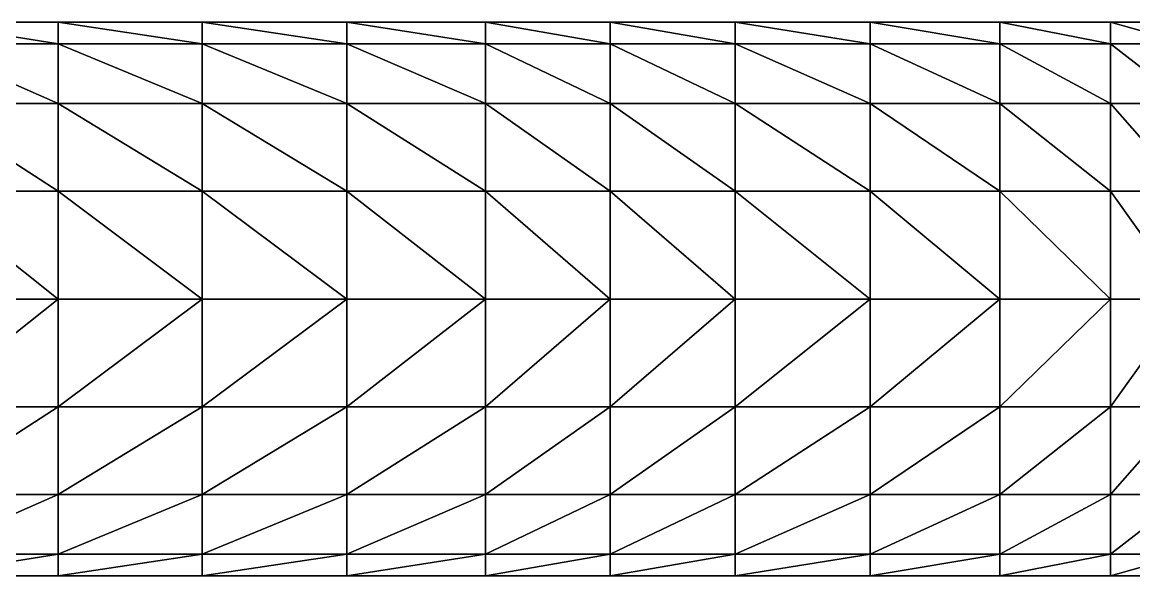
# Model space of a CAD drawing. Extents: x 0 to 32.6, y -11.9 to 11.9.
# Drawn here: x 4.921 to 9.842, y -1.225 to 1.225 of the extents above; entities that cross this region are included whole.
import ezdxf

# ---------------------------------------------------------------- set-up
doc = ezdxf.new("R2010")
doc.units = 0

msp = doc.modelspace()

# ---------------------------------------------------------------- linework, layer by layer
for points in [[(4.4797, 1.225), (5.0801, 1.225), (5.0801, 1.1287, -0.2918)], [(4.4797, 1.225), (5.0801, 1.1287, -0.2918), (4.4797, 1.1287, -0.2918)], [(4.4797, 1.1287, 0.2918), (5.0801, 1.1287, 0.2918), (4.4797, 1.225)], [(5.0801, 1.1287, 0.2918), (5.0801, 1.225), (4.4797, 1.225)], [(5.0801, 1.225), (5.717, 1.225), (5.717, 1.1287, -0.2918)], [(5.0801, 1.225), (5.717, 1.1287, -0.2918), (5.0801, 1.1287, -0.2918)], [(5.0801, 1.1287, 0.2918), (5.717, 1.1287, 0.2918), (5.0801, 1.225)], [(5.717, 1.1287, 0.2918), (5.717, 1.225), (5.0801, 1.225)], [(5.717, 1.225), (6.3581, 1.225), (6.3581, 1.1287, -0.2918)], [(5.717, 1.225), (6.3581, 1.1287, -0.2918), (5.717, 1.1287, -0.2918)], [(5.717, 1.1287, 0.2918), (6.3581, 1.1287, 0.2918), (5.717, 1.225)], [(6.3581, 1.1287, 0.2918), (6.3581, 1.225), (5.717, 1.225)], [(6.3581, 1.225), (6.971, 1.225), (6.971, 1.1287, -0.2918)], [(6.3581, 1.225), (6.971, 1.1287, -0.2918), (6.3581, 1.1287, -0.2918)], [(6.3581, 1.1287, 0.2918), (6.971, 1.1287, 0.2918), (6.3581, 1.225)], [(6.971, 1.1287, 0.2918), (6.971, 1.225), (6.3581, 1.225)], [(6.971, 1.225), (7.5234, 1.225), (7.5234, 1.1287, -0.2918)], [(6.971, 1.225), (7.5234, 1.1287, -0.2918), (6.971, 1.1287, -0.2918)], [(6.971, 1.1287, 0.2918), (7.5234, 1.1287, 0.2918), (6.971, 1.225)], [(7.5234, 1.1287, 0.2918), (7.5234, 1.225), (6.971, 1.225)], [(7.5234, 1.225), (8.0773, 1.225), (8.0773, 1.1287, -0.2918)], [(7.5234, 1.225), (8.0773, 1.1287, -0.2918), (7.5234, 1.1287, -0.2918)], [(7.5234, 1.1287, 0.2918), (8.0773, 1.1287, 0.2918), (7.5234, 1.225)], [(8.0773, 1.1287, 0.2918), (8.0773, 1.225), (7.5234, 1.225)], [(8.0773, 1.225), (8.6739, 1.225), (8.6739, 1.1287, -0.2918)], [(8.0773, 1.225), (8.6739, 1.1287, -0.2918), (8.0773, 1.1287, -0.2918)], [(8.0773, 1.1287, 0.2918), (8.6739, 1.1287, 0.2918), (8.0773, 1.225)], [(8.6739, 1.1287, 0.2918), (8.6739, 1.225), (8.0773, 1.225)], [(8.6739, 1.225), (9.2491, 1.225), (9.2491, 1.1287, -0.2918)], [(8.6739, 1.225), (9.2491, 1.1287, -0.2918), (8.6739, 1.1287, -0.2918)], [(8.6739, 1.1287, 0.2918), (9.2491, 1.1287, 0.2918), (8.6739, 1.225)], [(9.2491, 1.1287, 0.2918), (9.2491, 1.225), (8.6739, 1.225)], [(9.2491, 1.225), (9.7391, 1.225), (9.7391, 1.1287, -0.2918)], [(9.2491, 1.225), (9.7391, 1.1287, -0.2918), (9.2491, 1.1287, -0.2918)], [(9.2491, 1.1287, 0.2918), (9.7391, 1.1287, 0.2918), (9.2491, 1.225)], [(9.7391, 1.1287, 0.2918), (9.7391, 1.225), (9.2491, 1.225)], [(9.7391, 1.225), (10.08, 1.225), (10.08, 1.1287, -0.2918)], [(9.7391, 1.225), (10.08, 1.1287, -0.2918), (9.7391, 1.1287, -0.2918)], [(9.7391, 1.1287, 0.2918), (10.08, 1.1287, 0.2918), (9.7391, 1.225)], [(10.08, 1.1287, 0.2918), (10.08, 1.225), (9.7391, 1.225)], [(4.4797, 1.1287, -0.2918), (5.0801, 1.1287, -0.2918), (5.0801, 0.866, -0.5302)], [(4.4797, 1.1287, -0.2918), (5.0801, 0.866, -0.5302), (4.4797, 0.866, -0.5302)], [(4.4797, 0.866, 0.5302), (5.0801, 0.866, 0.5302), (4.4797, 1.1287, 0.2918)], [(5.0801, 0.866, 0.5302), (5.0801, 1.1287, 0.2918), (4.4797, 1.1287, 0.2918)], [(5.0801, 1.1287, -0.2918), (5.717, 1.1287, -0.2918), (5.717, 0.866, -0.5302)], [(5.0801, 1.1287, -0.2918), (5.717, 0.866, -0.5302), (5.0801, 0.866, -0.5302)], [(5.0801, 0.866, 0.5302), (5.717, 0.866, 0.5302), (5.0801, 1.1287, 0.2918)], [(5.717, 0.866, 0.5302), (5.717, 1.1287, 0.2918), (5.0801, 1.1287, 0.2918)], [(5.717, 1.1287, -0.2918), (6.3581, 1.1287, -0.2918), (6.3581, 0.866, -0.5302)], [(5.717, 1.1287, -0.2918), (6.3581, 0.866, -0.5302), (5.717, 0.866, -0.5302)], [(5.717, 0.866, 0.5302), (6.3581, 0.866, 0.5302), (5.717, 1.1287, 0.2918)], [(6.3581, 0.866, 0.5302), (6.3581, 1.1287, 0.2918), (5.717, 1.1287, 0.2918)], [(6.3581, 1.1287, -0.2918), (6.971, 1.1287, -0.2918), (6.971, 0.866, -0.5302)], [(6.3581, 1.1287, -0.2918), (6.971, 0.866, -0.5302), (6.3581, 0.866, -0.5302)], [(6.3581, 0.866, 0.5302), (6.971, 0.866, 0.5302), (6.3581, 1.1287, 0.2918)], [(6.971, 0.866, 0.5302), (6.971, 1.1287, 0.2918), (6.3581, 1.1287, 0.2918)], [(6.971, 1.1287, -0.2918), (7.5234, 1.1287, -0.2918), (7.5234, 0.866, -0.5302)], [(6.971, 1.1287, -0.2918), (7.5234, 0.866, -0.5302), (6.971, 0.866, -0.5302)], [(6.971, 0.866, 0.5302), (7.5234, 0.866, 0.5302), (6.971, 1.1287, 0.2918)], [(7.5234, 0.866, 0.5302), (7.5234, 1.1287, 0.2918), (6.971, 1.1287, 0.2918)], [(7.5234, 1.1287, -0.2918), (8.0773, 1.1287, -0.2918), (8.0773, 0.866, -0.5302)], [(7.5234, 1.1287, -0.2918), (8.0773, 0.866, -0.5302), (7.5234, 0.866, -0.5302)], [(7.5234, 0.866, 0.5302), (8.0773, 0.866, 0.5302), (7.5234, 1.1287, 0.2918)], [(8.0773, 0.866, 0.5302), (8.0773, 1.1287, 0.2918), (7.5234, 1.1287, 0.2918)], [(8.0773, 1.1287, -0.2918), (8.6739, 1.1287, -0.2918), (8.6739, 0.866, -0.5302)], [(8.0773, 1.1287, -0.2918), (8.6739, 0.866, -0.5302), (8.0773, 0.866, -0.5302)], [(8.0773, 0.866, 0.5302), (8.6739, 0.866, 0.5302), (8.0773, 1.1287, 0.2918)], [(8.6739, 0.866, 0.5302), (8.6739, 1.1287, 0.2918), (8.0773, 1.1287, 0.2918)], [(8.6739, 1.1287, -0.2918), (9.2491, 1.1287, -0.2918), (9.2491, 0.866, -0.5302)], [(8.6739, 1.1287, -0.2918), (9.2491, 0.866, -0.5302), (8.6739, 0.866, -0.5302)], [(8.6739, 0.866, 0.5302), (9.2491, 0.866, 0.5302), (8.6739, 1.1287, 0.2918)], [(9.2491, 0.866, 0.5302), (9.2491, 1.1287, 0.2918), (8.6739, 1.1287, 0.2918)], [(9.2491, 1.1287, -0.2918), (9.7391, 1.1287, -0.2918), (9.7391, 0.866, -0.5302)], [(9.2491, 1.1287, -0.2918), (9.7391, 0.866, -0.5302), (9.2491, 0.866, -0.5302)], [(9.2491, 0.866, 0.5302), (9.7391, 0.866, 0.5302), (9.2491, 1.1287, 0.2918)], [(9.7391, 0.866, 0.5302), (9.7391, 1.1287, 0.2918), (9.2491, 1.1287, 0.2918)], [(9.7391, 1.1287, -0.2918), (10.08, 1.1287, -0.2918), (10.08, 0.866, -0.5302)], [(9.7391, 1.1287, -0.2918), (10.08, 0.866, -0.5302), (9.7391, 0.866, -0.5302)], [(9.7391, 0.866, 0.5302), (10.08, 0.866, 0.5302), (9.7391, 1.1287, 0.2918)], [(10.08, 0.866, 0.5302), (10.08, 1.1287, 0.2918), (9.7391, 1.1287, 0.2918)], [(4.4797, 0.866, -0.5302), (5.0801, 0.866, -0.5302), (5.0801, 0.4766, -0.691)], [(4.4797, 0.866, -0.5302), (5.0801, 0.4766, -0.691), (4.4797, 0.4766, -0.691)], [(4.4797, 0.4766, 0.691), (5.0801, 0.4766, 0.691), (4.4797, 0.866, 0.5302)], [(5.0801, 0.4766, 0.691), (5.0801, 0.866, 0.5302), (4.4797, 0.866, 0.5302)], [(5.0801, 0.866, -0.5302), (5.717, 0.866, -0.5302), (5.717, 0.4766, -0.691)], [(5.0801, 0.866, -0.5302), (5.717, 0.4766, -0.691), (5.0801, 0.4766, -0.691)], [(5.0801, 0.4766, 0.691), (5.717, 0.4766, 0.691), (5.0801, 0.866, 0.5302)], [(5.717, 0.4766, 0.691), (5.717, 0.866, 0.5302), (5.0801, 0.866, 0.5302)], [(5.717, 0.866, -0.5302), (6.3581, 0.866, -0.5302), (6.3581, 0.4766, -0.691)], [(5.717, 0.866, -0.5302), (6.3581, 0.4766, -0.691), (5.717, 0.4766, -0.691)], [(5.717, 0.4766, 0.691), (6.3581, 0.4766, 0.691), (5.717, 0.866, 0.5302)], [(6.3581, 0.4766, 0.691), (6.3581, 0.866, 0.5302), (5.717, 0.866, 0.5302)], [(6.3581, 0.866, -0.5302), (6.971, 0.866, -0.5302), (6.971, 0.4766, -0.691)], [(6.3581, 0.866, -0.5302), (6.971, 0.4766, -0.691), (6.3581, 0.4766, -0.691)], [(6.3581, 0.4766, 0.691), (6.971, 0.4766, 0.691), (6.3581, 0.866, 0.5302)], [(6.971, 0.4766, 0.691), (6.971, 0.866, 0.5302), (6.3581, 0.866, 0.5302)], [(6.971, 0.866, -0.5302), (7.5234, 0.866, -0.5302), (7.5234, 0.4766, -0.691)], [(6.971, 0.866, -0.5302), (7.5234, 0.4766, -0.691), (6.971, 0.4766, -0.691)], [(6.971, 0.4766, 0.691), (7.5234, 0.4766, 0.691), (6.971, 0.866, 0.5302)], [(7.5234, 0.4766, 0.691), (7.5234, 0.866, 0.5302), (6.971, 0.866, 0.5302)], [(7.5234, 0.866, -0.5302), (8.0773, 0.866, -0.5302), (8.0773, 0.4766, -0.691)], [(7.5234, 0.866, -0.5302), (8.0773, 0.4766, -0.691), (7.5234, 0.4766, -0.691)], [(7.5234, 0.4766, 0.691), (8.0773, 0.4766, 0.691), (7.5234, 0.866, 0.5302)], [(8.0773, 0.4766, 0.691), (8.0773, 0.866, 0.5302), (7.5234, 0.866, 0.5302)], [(8.0773, 0.866, -0.5302), (8.6739, 0.866, -0.5302), (8.6739, 0.4766, -0.691)], [(8.0773, 0.866, -0.5302), (8.6739, 0.4766, -0.691), (8.0773, 0.4766, -0.691)], [(8.0773, 0.4766, 0.691), (8.6739, 0.4766, 0.691), (8.0773, 0.866, 0.5302)], [(8.6739, 0.4766, 0.691), (8.6739, 0.866, 0.5302), (8.0773, 0.866, 0.5302)], [(8.6739, 0.866, -0.5302), (9.2491, 0.866, -0.5302), (9.2491, 0.4766, -0.691)], [(8.6739, 0.866, -0.5302), (9.2491, 0.4766, -0.691), (8.6739, 0.4766, -0.691)], [(8.6739, 0.4766, 0.691), (9.2491, 0.4766, 0.691), (8.6739, 0.866, 0.5302)], [(9.2491, 0.4766, 0.691), (9.2491, 0.866, 0.5302), (8.6739, 0.866, 0.5302)], [(9.2491, 0.866, -0.5302), (9.7391, 0.866, -0.5302), (9.7391, 0.4766, -0.691)], [(9.2491, 0.866, -0.5302), (9.7391, 0.4766, -0.691), (9.2491, 0.4766, -0.691)], [(9.2491, 0.4766, 0.691), (9.7391, 0.4766, 0.691), (9.2491, 0.866, 0.5302)], [(9.7391, 0.4766, 0.691), (9.7391, 0.866, 0.5302), (9.2491, 0.866, 0.5302)], [(9.7391, 0.866, -0.5302), (10.08, 0.866, -0.5302), (10.08, 0.4766, -0.691)], [(9.7391, 0.866, -0.5302), (10.08, 0.4766, -0.691), (9.7391, 0.4766, -0.691)], [(9.7391, 0.4766, 0.691), (10.08, 0.4766, 0.691), (9.7391, 0.866, 0.5302)], [(10.08, 0.4766, 0.691), (10.08, 0.866, 0.5302), (9.7391, 0.866, 0.5302)], [(4.4797, 0.4766, -0.691), (5.0801, 0.4766, -0.691), (5.0801, 0, -0.75)], [(4.4797, 0.4766, -0.691), (5.0801, 0, -0.75), (4.4797, 0, -0.75)], [(4.4797, 0, 0.75), (5.0801, 0, 0.75), (4.4797, 0.4766, 0.691)], [(5.0801, 0, 0.75), (5.0801, 0.4766, 0.691), (4.4797, 0.4766, 0.691)], [(5.0801, 0.4766, -0.691), (5.717, 0.4766, -0.691), (5.717, 0, -0.75)], [(5.0801, 0.4766, -0.691), (5.717, 0, -0.75), (5.0801, 0, -0.75)], [(5.0801, 0, 0.75), (5.717, 0, 0.75), (5.0801, 0.4766, 0.691)], [(5.717, 0, 0.75), (5.717, 0.4766, 0.691), (5.0801, 0.4766, 0.691)], [(5.717, 0.4766, -0.691), (6.3581, 0.4766, -0.691), (6.3581, 0, -0.75)], [(5.717, 0.4766, -0.691), (6.3581, 0, -0.75), (5.717, 0, -0.75)], [(5.717, 0, 0.75), (6.3581, 0, 0.75), (5.717, 0.4766, 0.691)], [(6.3581, 0, 0.75), (6.3581, 0.4766, 0.691), (5.717, 0.4766, 0.691)], [(6.3581, 0.4766, -0.691), (6.971, 0.4766, -0.691), (6.971, 0, -0.75)], [(6.3581, 0.4766, -0.691), (6.971, 0, -0.75), (6.3581, 0, -0.75)], [(6.3581, 0, 0.75), (6.971, 0, 0.75), (6.3581, 0.4766, 0.691)], [(6.971, 0, 0.75), (6.971, 0.4766, 0.691), (6.3581, 0.4766, 0.691)], [(6.971, 0.4766, -0.691), (7.5234, 0.4766, -0.691), (7.5234, 0, -0.75)], [(6.971, 0.4766, -0.691), (7.5234, 0, -0.75), (6.971, 0, -0.75)], [(6.971, 0, 0.75), (7.5234, 0, 0.75), (6.971, 0.4766, 0.691)], [(7.5234, 0, 0.75), (7.5234, 0.4766, 0.691), (6.971, 0.4766, 0.691)], [(7.5234, 0.4766, -0.691), (8.0773, 0.4766, -0.691), (8.0773, 0, -0.75)], [(7.5234, 0.4766, -0.691), (8.0773, 0, -0.75), (7.5234, 0, -0.75)], [(7.5234, 0, 0.75), (8.0773, 0, 0.75), (7.5234, 0.4766, 0.691)], [(8.0773, 0, 0.75), (8.0773, 0.4766, 0.691), (7.5234, 0.4766, 0.691)], [(8.0773, 0.4766, -0.691), (8.6739, 0.4766, -0.691), (8.6739, 0, -0.75)], [(8.0773, 0.4766, -0.691), (8.6739, 0, -0.75), (8.0773, 0, -0.75)], [(8.0773, 0, 0.75), (8.6739, 0, 0.75), (8.0773, 0.4766, 0.691)], [(8.6739, 0, 0.75), (8.6739, 0.4766, 0.691), (8.0773, 0.4766, 0.691)], [(8.6739, 0.4766, -0.691), (9.2491, 0.4766, -0.691), (9.2491, 0, -0.75)], [(8.6739, 0.4766, -0.691), (9.2491, 0, -0.75), (8.6739, 0, -0.75)], [(8.6739, 0, 0.75), (9.2491, 0, 0.75), (8.6739, 0.4766, 0.691)], [(9.2491, 0, 0.75), (9.2491, 0.4766, 0.691), (8.6739, 0.4766, 0.691)], [(9.2491, 0.4766, -0.691), (9.7391, 0.4766, -0.691), (9.7391, 0, -0.75)], [(9.2491, 0.4766, -0.691), (9.7391, 0, -0.75), (9.2491, 0, -0.75)], [(9.2491, 0, 0.75), (9.7391, 0, 0.75), (9.2491, 0.4766, 0.691)], [(9.7391, 0, 0.75), (9.7391, 0.4766, 0.691), (9.2491, 0.4766, 0.691)], [(9.7391, 0.4766, -0.691), (10.08, 0.4766, -0.691), (10.08, 0, -0.75)], [(9.7391, 0.4766, -0.691), (10.08, 0, -0.75), (9.7391, 0, -0.75)], [(9.7391, 0, 0.75), (10.08, 0, 0.75), (9.7391, 0.4766, 0.691)], [(10.08, 0, 0.75), (10.08, 0.4766, 0.691), (9.7391, 0.4766, 0.691)], [(4.4797, 0, -0.75), (5.0801, 0, -0.75), (4.4797, -0.4766, -0.691)], [(5.0801, 0, -0.75), (5.0801, -0.4766, -0.691), (4.4797, -0.4766, -0.691)], [(4.4797, -0.4766, 0.691), (5.0801, -0.4766, 0.691), (5.0801, 0, 0.75)], [(4.4797, -0.4766, 0.691), (5.0801, 0, 0.75), (4.4797, 0, 0.75)], [(5.0801, 0, -0.75), (5.717, 0, -0.75), (5.0801, -0.4766, -0.691)], [(5.717, 0, -0.75), (5.717, -0.4766, -0.691), (5.0801, -0.4766, -0.691)], [(5.0801, -0.4766, 0.691), (5.717, -0.4766, 0.691), (5.717, 0, 0.75)], [(5.0801, -0.4766, 0.691), (5.717, 0, 0.75), (5.0801, 0, 0.75)], [(5.717, 0, -0.75), (6.3581, 0, -0.75), (5.717, -0.4766, -0.691)], [(6.3581, 0, -0.75), (6.3581, -0.4766, -0.691), (5.717, -0.4766, -0.691)], [(5.717, -0.4766, 0.691), (6.3581, -0.4766, 0.691), (6.3581, 0, 0.75)], [(5.717, -0.4766, 0.691), (6.3581, 0, 0.75), (5.717, 0, 0.75)], [(6.3581, 0, -0.75), (6.971, 0, -0.75), (6.3581, -0.4766, -0.691)], [(6.971, 0, -0.75), (6.971, -0.4766, -0.691), (6.3581, -0.4766, -0.691)], [(6.3581, -0.4766, 0.691), (6.971, -0.4766, 0.691), (6.971, 0, 0.75)], [(6.3581, -0.4766, 0.691), (6.971, 0, 0.75), (6.3581, 0, 0.75)], [(6.971, 0, -0.75), (7.5234, 0, -0.75), (6.971, -0.4766, -0.691)], [(7.5234, 0, -0.75), (7.5234, -0.4766, -0.691), (6.971, -0.4766, -0.691)], [(6.971, -0.4766, 0.691), (7.5234, -0.4766, 0.691), (7.5234, 0, 0.75)], [(6.971, -0.4766, 0.691), (7.5234, 0, 0.75), (6.971, 0, 0.75)], [(7.5234, 0, -0.75), (8.0773, 0, -0.75), (7.5234, -0.4766, -0.691)], [(8.0773, 0, -0.75), (8.0773, -0.4766, -0.691), (7.5234, -0.4766, -0.691)], [(7.5234, -0.4766, 0.691), (8.0773, -0.4766, 0.691), (8.0773, 0, 0.75)], [(7.5234, -0.4766, 0.691), (8.0773, 0, 0.75), (7.5234, 0, 0.75)], [(8.0773, 0, -0.75), (8.6739, 0, -0.75), (8.0773, -0.4766, -0.691)], [(8.6739, 0, -0.75), (8.6739, -0.4766, -0.691), (8.0773, -0.4766, -0.691)], [(8.0773, -0.4766, 0.691), (8.6739, -0.4766, 0.691), (8.6739, 0, 0.75)], [(8.0773, -0.4766, 0.691), (8.6739, 0, 0.75), (8.0773, 0, 0.75)], [(8.6739, 0, -0.75), (9.2491, 0, -0.75), (8.6739, -0.4766, -0.691)], [(9.2491, 0, -0.75), (9.2491, -0.4766, -0.691), (8.6739, -0.4766, -0.691)], [(8.6739, -0.4766, 0.691), (9.2491, -0.4766, 0.691), (9.2491, 0, 0.75)], [(8.6739, -0.4766, 0.691), (9.2491, 0, 0.75), (8.6739, 0, 0.75)], [(9.2491, 0, -0.75), (9.7391, 0, -0.75), (9.2491, -0.4766, -0.691)], [(9.7391, 0, -0.75), (9.7391, -0.4766, -0.691), (9.2491, -0.4766, -0.691)], [(9.2491, -0.4766, 0.691), (9.7391, -0.4766, 0.691), (9.7391, 0, 0.75)], [(9.2491, -0.4766, 0.691), (9.7391, 0, 0.75), (9.2491, 0, 0.75)], [(9.7391, 0, -0.75), (10.08, 0, -0.75), (9.7391, -0.4766, -0.691)], [(10.08, 0, -0.75), (10.08, -0.4766, -0.691), (9.7391, -0.4766, -0.691)], [(9.7391, -0.4766, 0.691), (10.08, -0.4766, 0.691), (10.08, 0, 0.75)], [(9.7391, -0.4766, 0.691), (10.08, 0, 0.75), (9.7391, 0, 0.75)], [(4.4797, -0.4766, -0.691), (5.0801, -0.4766, -0.691), (4.4797, -0.866, -0.5302)], [(5.0801, -0.4766, -0.691), (5.0801, -0.866, -0.5302), (4.4797, -0.866, -0.5302)], [(4.4797, -0.866, 0.5302), (5.0801, -0.866, 0.5302), (5.0801, -0.4766, 0.691)], [(4.4797, -0.866, 0.5302), (5.0801, -0.4766, 0.691), (4.4797, -0.4766, 0.691)], [(5.0801, -0.4766, -0.691), (5.717, -0.4766, -0.691), (5.0801, -0.866, -0.5302)], [(5.717, -0.4766, -0.691), (5.717, -0.866, -0.5302), (5.0801, -0.866, -0.5302)], [(5.0801, -0.866, 0.5302), (5.717, -0.866, 0.5302), (5.717, -0.4766, 0.691)], [(5.0801, -0.866, 0.5302), (5.717, -0.4766, 0.691), (5.0801, -0.4766, 0.691)], [(5.717, -0.4766, -0.691), (6.3581, -0.4766, -0.691), (5.717, -0.866, -0.5302)], [(6.3581, -0.4766, -0.691), (6.3581, -0.866, -0.5302), (5.717, -0.866, -0.5302)], [(5.717, -0.866, 0.5302), (6.3581, -0.866, 0.5302), (6.3581, -0.4766, 0.691)], [(5.717, -0.866, 0.5302), (6.3581, -0.4766, 0.691), (5.717, -0.4766, 0.691)], [(6.3581, -0.4766, -0.691), (6.971, -0.4766, -0.691), (6.3581, -0.866, -0.5302)], [(6.971, -0.4766, -0.691), (6.971, -0.866, -0.5302), (6.3581, -0.866, -0.5302)], [(6.3581, -0.866, 0.5302), (6.971, -0.866, 0.5302), (6.971, -0.4766, 0.691)], [(6.3581, -0.866, 0.5302), (6.971, -0.4766, 0.691), (6.3581, -0.4766, 0.691)], [(6.971, -0.4766, -0.691), (7.5234, -0.4766, -0.691), (6.971, -0.866, -0.5302)], [(7.5234, -0.4766, -0.691), (7.5234, -0.866, -0.5302), (6.971, -0.866, -0.5302)], [(6.971, -0.866, 0.5302), (7.5234, -0.866, 0.5302), (7.5234, -0.4766, 0.691)], [(6.971, -0.866, 0.5302), (7.5234, -0.4766, 0.691), (6.971, -0.4766, 0.691)], [(7.5234, -0.4766, -0.691), (8.0773, -0.4766, -0.691), (7.5234, -0.866, -0.5302)], [(8.0773, -0.4766, -0.691), (8.0773, -0.866, -0.5302), (7.5234, -0.866, -0.5302)], [(7.5234, -0.866, 0.5302), (8.0773, -0.866, 0.5302), (8.0773, -0.4766, 0.691)], [(7.5234, -0.866, 0.5302), (8.0773, -0.4766, 0.691), (7.5234, -0.4766, 0.691)], [(8.0773, -0.4766, -0.691), (8.6739, -0.4766, -0.691), (8.0773, -0.866, -0.5302)], [(8.6739, -0.4766, -0.691), (8.6739, -0.866, -0.5302), (8.0773, -0.866, -0.5302)], [(8.0773, -0.866, 0.5302), (8.6739, -0.866, 0.5302), (8.6739, -0.4766, 0.691)], [(8.0773, -0.866, 0.5302), (8.6739, -0.4766, 0.691), (8.0773, -0.4766, 0.691)], [(8.6739, -0.4766, -0.691), (9.2491, -0.4766, -0.691), (8.6739, -0.866, -0.5302)], [(9.2491, -0.4766, -0.691), (9.2491, -0.866, -0.5302), (8.6739, -0.866, -0.5302)], [(8.6739, -0.866, 0.5302), (9.2491, -0.866, 0.5302), (9.2491, -0.4766, 0.691)], [(8.6739, -0.866, 0.5302), (9.2491, -0.4766, 0.691), (8.6739, -0.4766, 0.691)], [(9.2491, -0.4766, -0.691), (9.7391, -0.4766, -0.691), (9.2491, -0.866, -0.5302)], [(9.7391, -0.4766, -0.691), (9.7391, -0.866, -0.5302), (9.2491, -0.866, -0.5302)], [(9.2491, -0.866, 0.5302), (9.7391, -0.866, 0.5302), (9.7391, -0.4766, 0.691)], [(9.2491, -0.866, 0.5302), (9.7391, -0.4766, 0.691), (9.2491, -0.4766, 0.691)], [(9.7391, -0.4766, -0.691), (10.08, -0.4766, -0.691), (9.7391, -0.866, -0.5302)], [(10.08, -0.4766, -0.691), (10.08, -0.866, -0.5302), (9.7391, -0.866, -0.5302)], [(9.7391, -0.866, 0.5302), (10.08, -0.866, 0.5302), (10.08, -0.4766, 0.691)], [(9.7391, -0.866, 0.5302), (10.08, -0.4766, 0.691), (9.7391, -0.4766, 0.691)], [(4.4797, -0.866, -0.5302), (5.0801, -0.866, -0.5302), (4.4797, -1.1287, -0.2918)], [(5.0801, -0.866, -0.5302), (5.0801, -1.1287, -0.2918), (4.4797, -1.1287, -0.2918)], [(4.4797, -1.1287, 0.2918), (5.0801, -1.1287, 0.2918), (5.0801, -0.866, 0.5302)], [(4.4797, -1.1287, 0.2918), (5.0801, -0.866, 0.5302), (4.4797, -0.866, 0.5302)], [(5.0801, -0.866, -0.5302), (5.717, -0.866, -0.5302), (5.0801, -1.1287, -0.2918)], [(5.717, -0.866, -0.5302), (5.717, -1.1287, -0.2918), (5.0801, -1.1287, -0.2918)], [(5.0801, -1.1287, 0.2918), (5.717, -1.1287, 0.2918), (5.717, -0.866, 0.5302)], [(5.0801, -1.1287, 0.2918), (5.717, -0.866, 0.5302), (5.0801, -0.866, 0.5302)], [(5.717, -0.866, -0.5302), (6.3581, -0.866, -0.5302), (5.717, -1.1287, -0.2918)], [(6.3581, -0.866, -0.5302), (6.3581, -1.1287, -0.2918), (5.717, -1.1287, -0.2918)], [(5.717, -1.1287, 0.2918), (6.3581, -1.1287, 0.2918), (6.3581, -0.866, 0.5302)], [(5.717, -1.1287, 0.2918), (6.3581, -0.866, 0.5302), (5.717, -0.866, 0.5302)], [(6.3581, -0.866, -0.5302), (6.971, -0.866, -0.5302), (6.3581, -1.1287, -0.2918)], [(6.971, -0.866, -0.5302), (6.971, -1.1287, -0.2918), (6.3581, -1.1287, -0.2918)], [(6.3581, -1.1287, 0.2918), (6.971, -1.1287, 0.2918), (6.971, -0.866, 0.5302)], [(6.3581, -1.1287, 0.2918), (6.971, -0.866, 0.5302), (6.3581, -0.866, 0.5302)], [(6.971, -0.866, -0.5302), (7.5234, -0.866, -0.5302), (6.971, -1.1287, -0.2918)], [(7.5234, -0.866, -0.5302), (7.5234, -1.1287, -0.2918), (6.971, -1.1287, -0.2918)], [(6.971, -1.1287, 0.2918), (7.5234, -1.1287, 0.2918), (7.5234, -0.866, 0.5302)], [(6.971, -1.1287, 0.2918), (7.5234, -0.866, 0.5302), (6.971, -0.866, 0.5302)], [(7.5234, -0.866, -0.5302), (8.0773, -0.866, -0.5302), (7.5234, -1.1287, -0.2918)], [(8.0773, -0.866, -0.5302), (8.0773, -1.1287, -0.2918), (7.5234, -1.1287, -0.2918)], [(7.5234, -1.1287, 0.2918), (8.0773, -1.1287, 0.2918), (8.0773, -0.866, 0.5302)], [(7.5234, -1.1287, 0.2918), (8.0773, -0.866, 0.5302), (7.5234, -0.866, 0.5302)], [(8.0773, -0.866, -0.5302), (8.6739, -0.866, -0.5302), (8.0773, -1.1287, -0.2918)], [(8.6739, -0.866, -0.5302), (8.6739, -1.1287, -0.2918), (8.0773, -1.1287, -0.2918)], [(8.0773, -1.1287, 0.2918), (8.6739, -1.1287, 0.2918), (8.6739, -0.866, 0.5302)], [(8.0773, -1.1287, 0.2918), (8.6739, -0.866, 0.5302), (8.0773, -0.866, 0.5302)], [(8.6739, -0.866, -0.5302), (9.2491, -0.866, -0.5302), (8.6739, -1.1287, -0.2918)], [(9.2491, -0.866, -0.5302), (9.2491, -1.1287, -0.2918), (8.6739, -1.1287, -0.2918)], [(8.6739, -1.1287, 0.2918), (9.2491, -1.1287, 0.2918), (9.2491, -0.866, 0.5302)], [(8.6739, -1.1287, 0.2918), (9.2491, -0.866, 0.5302), (8.6739, -0.866, 0.5302)], [(9.2491, -0.866, -0.5302), (9.7391, -0.866, -0.5302), (9.2491, -1.1287, -0.2918)], [(9.7391, -0.866, -0.5302), (9.7391, -1.1287, -0.2918), (9.2491, -1.1287, -0.2918)], [(9.2491, -1.1287, 0.2918), (9.7391, -1.1287, 0.2918), (9.7391, -0.866, 0.5302)], [(9.2491, -1.1287, 0.2918), (9.7391, -0.866, 0.5302), (9.2491, -0.866, 0.5302)], [(9.7391, -0.866, -0.5302), (10.08, -0.866, -0.5302), (9.7391, -1.1287, -0.2918)], [(10.08, -0.866, -0.5302), (10.08, -1.1287, -0.2918), (9.7391, -1.1287, -0.2918)], [(9.7391, -1.1287, 0.2918), (10.08, -1.1287, 0.2918), (10.08, -0.866, 0.5302)], [(9.7391, -1.1287, 0.2918), (10.08, -0.866, 0.5302), (9.7391, -0.866, 0.5302)], [(4.4797, -1.1287, -0.2918), (5.0801, -1.1287, -0.2918), (4.4797, -1.225)], [(5.0801, -1.1287, -0.2918), (5.0801, -1.225), (4.4797, -1.225)], [(4.4797, -1.225), (5.0801, -1.225), (5.0801, -1.1287, 0.2918)], [(4.4797, -1.225), (5.0801, -1.1287, 0.2918), (4.4797, -1.1287, 0.2918)], [(5.0801, -1.1287, -0.2918), (5.717, -1.1287, -0.2918), (5.0801, -1.225)], [(5.717, -1.1287, -0.2918), (5.717, -1.225), (5.0801, -1.225)], [(5.0801, -1.225), (5.717, -1.225), (5.717, -1.1287, 0.2918)], [(5.0801, -1.225), (5.717, -1.1287, 0.2918), (5.0801, -1.1287, 0.2918)], [(5.717, -1.1287, -0.2918), (6.3581, -1.1287, -0.2918), (5.717, -1.225)], [(6.3581, -1.1287, -0.2918), (6.3581, -1.225), (5.717, -1.225)], [(5.717, -1.225), (6.3581, -1.225), (6.3581, -1.1287, 0.2918)], [(5.717, -1.225), (6.3581, -1.1287, 0.2918), (5.717, -1.1287, 0.2918)], [(6.3581, -1.1287, -0.2918), (6.971, -1.1287, -0.2918), (6.3581, -1.225)], [(6.971, -1.1287, -0.2918), (6.971, -1.225), (6.3581, -1.225)], [(6.3581, -1.225), (6.971, -1.225), (6.971, -1.1287, 0.2918)], [(6.3581, -1.225), (6.971, -1.1287, 0.2918), (6.3581, -1.1287, 0.2918)], [(6.971, -1.1287, -0.2918), (7.5234, -1.1287, -0.2918), (6.971, -1.225)], [(7.5234, -1.1287, -0.2918), (7.5234, -1.225), (6.971, -1.225)], [(6.971, -1.225), (7.5234, -1.225), (7.5234, -1.1287, 0.2918)], [(6.971, -1.225), (7.5234, -1.1287, 0.2918), (6.971, -1.1287, 0.2918)], [(7.5234, -1.1287, -0.2918), (8.0773, -1.1287, -0.2918), (7.5234, -1.225)], [(8.0773, -1.1287, -0.2918), (8.0773, -1.225), (7.5234, -1.225)], [(7.5234, -1.225), (8.0773, -1.225), (8.0773, -1.1287, 0.2918)], [(7.5234, -1.225), (8.0773, -1.1287, 0.2918), (7.5234, -1.1287, 0.2918)], [(8.0773, -1.1287, -0.2918), (8.6739, -1.1287, -0.2918), (8.0773, -1.225)], [(8.6739, -1.1287, -0.2918), (8.6739, -1.225), (8.0773, -1.225)], [(8.0773, -1.225), (8.6739, -1.225), (8.6739, -1.1287, 0.2918)], [(8.0773, -1.225), (8.6739, -1.1287, 0.2918), (8.0773, -1.1287, 0.2918)], [(8.6739, -1.1287, -0.2918), (9.2491, -1.1287, -0.2918), (8.6739, -1.225)], [(9.2491, -1.1287, -0.2918), (9.2491, -1.225), (8.6739, -1.225)], [(8.6739, -1.225), (9.2491, -1.225), (9.2491, -1.1287, 0.2918)], [(8.6739, -1.225), (9.2491, -1.1287, 0.2918), (8.6739, -1.1287, 0.2918)], [(9.2491, -1.1287, -0.2918), (9.7391, -1.1287, -0.2918), (9.2491, -1.225)], [(9.7391, -1.1287, -0.2918), (9.7391, -1.225), (9.2491, -1.225)], [(9.2491, -1.225), (9.7391, -1.225), (9.7391, -1.1287, 0.2918)], [(9.2491, -1.225), (9.7391, -1.1287, 0.2918), (9.2491, -1.1287, 0.2918)], [(9.7391, -1.1287, -0.2918), (10.08, -1.1287, -0.2918), (9.7391, -1.225)], [(10.08, -1.1287, -0.2918), (10.08, -1.225), (9.7391, -1.225)], [(9.7391, -1.225), (10.08, -1.225), (10.08, -1.1287, 0.2918)], [(9.7391, -1.225), (10.08, -1.1287, 0.2918), (9.7391, -1.1287, 0.2918)]]:
    msp.add_3dface(points)

doc.saveas('drawing.dxf')
